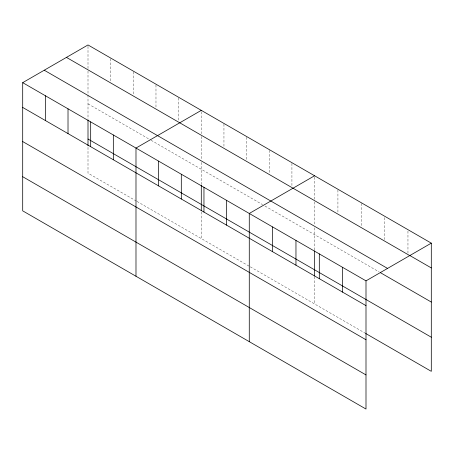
<?xml version="1.0" encoding="UTF-8"?>
<svg xmlns="http://www.w3.org/2000/svg" width="454" height="454" viewBox="0 0 454 454"><rect width="100%" height="100%" fill="white"/><g stroke="black" fill="none" stroke-linecap="round" stroke-linejoin="round"><path stroke-width="0.34" stroke-dasharray="2.27 1.7" d="M88.002 71.091L88.002 94.301M201.292 136.501L201.292 159.706M314.582 201.905L314.582 225.11M88.002 103.853L150.467 139.917M151.08 140.269L262.531 204.618M264.977 206.031L379.084 271.906M136.382 201.071L88.002 173.144L88.002 146.523M136.995 201.428L249.672 266.481M250.279 266.833L364.954 333.037M407.959 231.092L407.959 253.031M384.612 217.614L384.612 239.559M361.271 203.426L361.271 226.081M337.924 189.954L337.924 212.603M314.582 177.179L314.582 199.834M314.582 227.84L314.582 250.137M314.582 276.651L314.582 303.953M291.922 163.395L291.922 186.753M269.267 150.308L269.267 173.666M246.607 137.227L246.607 159.882M223.953 124.146L223.953 146.801M201.292 111.775L201.292 133.72M201.292 162.436L201.292 184.733M201.292 211.927L201.292 238.549M178.632 97.985L178.632 120.639M155.977 84.904L155.977 107.553M133.317 71.823L133.317 94.472M110.662 58.742L110.662 81.391M88.002 46.37L88.002 69.019M88.002 94.982L88.002 119.328"/><path stroke-width="0.68" d="M22.7 82.656L365.998 280.856L365.998 409.048L22.7 210.849L22.7 82.656L88.002 44.952L431.3 243.151L431.3 371.344L365.566 333.395M201.292 110.362L135.99 148.061L135.99 276.253M314.582 175.766L249.274 213.471L249.274 341.658M365.998 280.856L431.3 243.151M409.797 255.511L431.3 267.928M66.454 57.397L409.752 255.596M44.248 70.217L387.546 268.416M380.31 272.616L431.3 302.052M88.002 139.015L431.3 337.214M22.7 107.433L365.998 305.633M22.7 141.557L365.998 339.757M22.7 176.719L365.998 374.919M342.651 267.378L342.651 292.155M319.31 253.899L319.31 278.677M314.582 250.841L314.582 275.97M295.963 240.421L295.963 265.198M272.621 226.949L272.621 251.72M226.62 200.39L226.62 225.161M203.959 187.309L203.959 212.08M201.292 185.436L201.292 210.565M181.305 174.222L181.305 199M158.645 161.142L158.645 185.919M113.33 134.98L113.33 159.757M90.675 121.899L90.675 146.676M88.002 120.026L88.002 145.842M68.015 108.818L68.015 133.595M45.36 95.737L45.36 120.514"/></g></svg>
